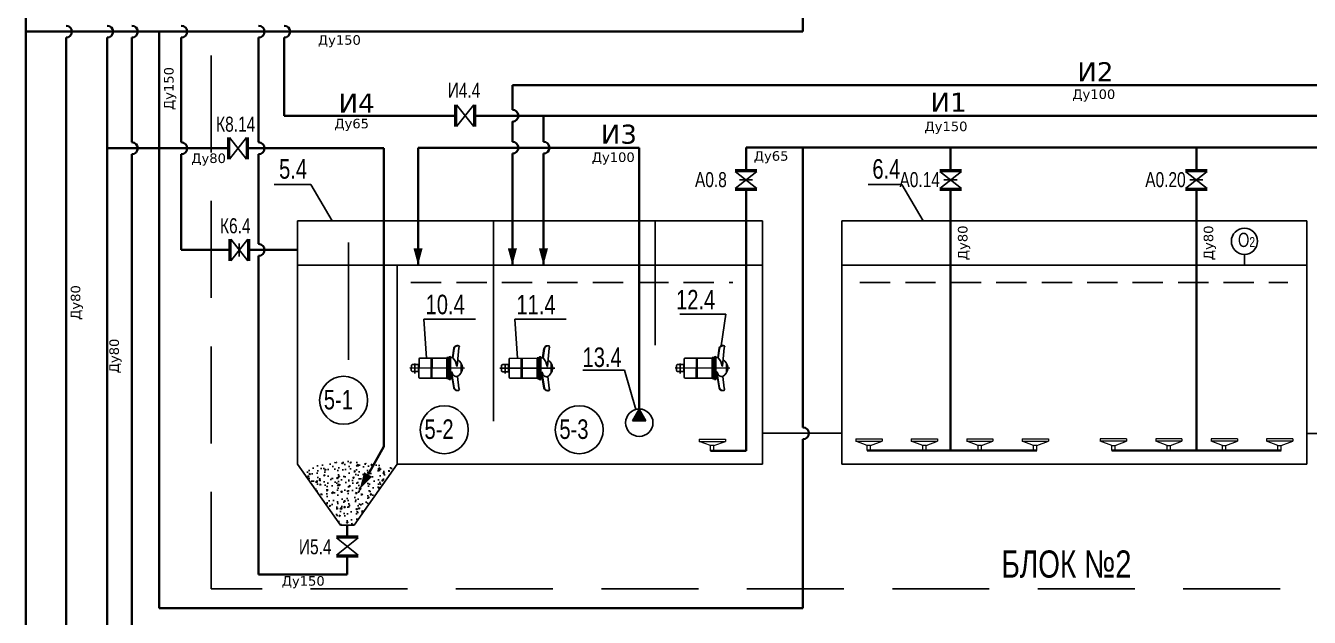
# Model space of a CAD drawing. Extents: x 151310 to 250336, y -70311 to -4848.
# Drawn here: x 232254 to 242341, y -26558 to -21911 of the extents above; entities that cross this region are included whole.
import ezdxf

# ---------------------------------------------------------------- set-up
doc = ezdxf.new("R2010")
doc.units = 0
doc.header["$LTSCALE"] = 300
doc.header["$MEASUREMENT"] = 0
doc.linetypes.add('DASHED2', pattern=[9.525, 6.35, -3.175])
doc.linetypes.add('HIDDEN2', pattern=[4.7625, 3.175, -1.5875])
doc.layers.add('1', color=7, linetype='CONTINUOUS')
doc.layers.add('Обозначение задвижек', color=7, linetype='CONTINUOUS')
for name, color, linetype, lineweight, true_color in [('А0', 7, 'CONTINUOUS', 40, 0x00befa), ('И1', 7, 'CONTINUOUS', 40, 0xfa8200), ('И2', 7, 'CONTINUOUS', 40, 0xc86400), ('И3', 7, 'CONTINUOUS', 40, 0xaa5000), ('И4', 7, 'CONTINUOUS', 40, 0x783c00), ('И5', 7, 'CONTINUOUS', 40, 0x5a3200), ('К6', 7, 'CONTINUOUS', 40, 0x501400), ('К8', 7, 'CONTINUOUS', 40, 0x008282)]:
    doc.layers.add(name, color=color, linetype=linetype, lineweight=lineweight, true_color=true_color)
doc.layers.add('воздух', color=140, linetype='CONTINUOUS', lineweight=15)
doc.layers.add('Запорная арматура', color=7, linetype='CONTINUOUS', lineweight=20)
doc.styles.add('MONARCH', font='monarch', dxfattribs={"width": 0.77})

# ---------------------------------------------------------------- blocks, each defined once
blk = doc.blocks.new('_мешалка')
at = {"layer": '1', "color": 124}
for p, q in [((10, 107), (-200, -1028)), ((101, -19), (-101, 19)), ((-336, -623), (-232, -60)), ((-214, -49), (-25, -84)), ((-92, -34), (-99, -70)), ((-28, -83), (168, -119)), ((55, -61), (48, -97)), ((76, -699), (180, -136)), ((133, -391), (-279, -315)), ((137, -371), (-276, -295)), ((-639, -804), (-637, -789)), ((-367, -735), (-569, -728)), ((-367, -745), (-568, -738)), ((-146, -736), (-382, -692)), ((-365, -674), (81, -756)), ((-351, -651), (-355, -653)), ((-351, -651), (79, -730)), ((77, -730), (-351, -651)), ((82, -700), (-345, -621)), ((-146, -736), (91, -780)), ((-142, -715), (81, -756)), ((-68, -763), (-72, -772)), ((-72, -772), (248, -889)), ((-68, -763), (252, -879)), ((76, -729), (80, -733)), ((84, -703), (79, -730)), ((84, -703), (79, -730)), ((84, -703), (82, -700)), ((-609, -835), (-620, -842)), ((-594, -832), (-210, -867)), ((-280, -938), (-94, -972)), ((-210, -867), (-209, -859)), ((-173, -986), (-210, -979)), ((238, -986), (-1, -915)), ((252, -994), (260, -1005)), ((291, -976), (294, -961))]:
    blk.add_line(p, q, dxfattribs=at)
at = {"layer": '1', "color": 124, "linetype": 'Continuous'}
for p, q in [((-99, -70), (-99, -70)), ((-353, -648), (-348, -623)), ((-353, -648), (-348, -623)), ((-351, -651), (-353, -648)), ((-351, -651), (-353, -648)), ((-345, -621), (-348, -623))]:
    blk.add_line(p, q, dxfattribs=at)
at = {"layer": '1', "color": 124}
blk.add_lwpolyline([(-74, 64), (-92, -34, 0.414214), (-72, -63), (26, -81, 0.414214), (55, -61), (73, 37, 0.414214), (53, 66), (-45, 84, 0.414214)], format="xyb", close=True, dxfattribs=at)
at = {"layer": '1', "color": 124, "linetype": 'Continuous'}
for centre, start, end in [((-218, -63), 77.1017, 167.0397), ((165, -134), 352.0399, 79.5398)]:
    blk.add_arc(centre, 15, start, end, dxfattribs=at)
at = {"layer": '1', "color": 124}
for centre, radius, start, end in [((-600, -811), 40, 169.5398, 229.2486), ((-563, -803), 75, 94.5398, 169.5398), ((-562, -813), 75, 94.5398, 194.5407), ((-347, -688), 35.7, 103.1562, 187.8291), ((43, -718), 411, 176.7694, 183.6906), ((43, -718), 411, 173.7885, 176.7694), ((-108, -554), 322, 216.374, 251.6398), ((-316, -652), 411, 337.2951, 342.3102), ((-316, -652), 411, 342.3102, 345.2911), ((60, -763), 35.5, 331.1876, 55.9107), ((-623, -838), 5, 229.2486, 300.367), ((-596, -857), 25, 83.5136, 120.367), ((-144, -774), 215, 201.9683, 252.2211), ((-166, -757), 229, 268.2939, 315.9686), ((232, -1010), 25, 38.7126, 75.566), ((216, -956), 75, 324.5389, 64.5398), ((220, -947), 75, 349.5398, 64.5398), ((264, -1002), 5, 218.7126, 289.831), ((252, -969), 40, 289.831, 349.5398)]:
    blk.add_arc(centre, radius, start, end, dxfattribs=at)
blk.add_open_spline([(-72, -772), (-61, -782), (-38, -799), (-9, -815), (5, -845), (9, -874), (6, -899), (1, -911), (-1, -916)], degree=3, knots=[0, 0, 0, 0, 18.339493, 33.175611, 44.600606, 57.620778, 67.720748, 74.27857, 74.27857, 74.27857, 74.27857], dxfattribs=at)

msp = doc.modelspace()

# ---------------------------------------------------------------- hatches: boundary and pattern name
at = {"layer": '1', "ltscale": 0.3}
h = msp.add_hatch(color=1, dxfattribs=at)
h.dxf.hatch_style = 1
h.paths.add_polyline_path([(237075.4, -24921.8), (237128.2, -25014.7), (237023.4, -25014.7)])
at = {"layer": '1', "ltscale": 0.4}
h = msp.add_hatch(dxfattribs=at)
h.set_pattern_fill('AR-CONC', color=256, scale=15.995253)
h.set_pattern_definition([(50, (49946.45, -6567.45), (114.727583, -10.037363), [11.99644, -131.96084]), (355, (49946.45, -6567.45), (-22.19363, 120.31504), [9.59715, -105.56867]), (100.451444, (49956.01, -6568.29), (92.533955, 110.27767), [10.195405, -112.14946]), (46.1842, (49946.45, -6535.46), (170.70795, -26.47523), [17.99466, -197.94126]), (96.63564, (49960.68, -6537.67), (149.50155, 155.81274), [15.29312, -168.22428]), (351.18416, (49946.45, -6535.46), (149.50155, 155.81274), [14.39573, -158.353]), (21, (49962.45, -6543.46), (95.476795, -64.39991), [11.99644, -131.96084]), (326, (49962.45, -6543.46), (38.9189, 115.98959), [9.59715, -105.56867]), (71.451445, (49970.4, -6548.83), (134.3957, 51.589675), [10.195405, -112.14946]), (37.5, (49946.454, -6567.454), (1.945, 53.247215), [0, -104.289051, 0, -107.168197, 0, -105.968553]), (7.5, (49946.454, -6567.454), (42.078639, 63.087152), [0, -61.101868, 0, -101.889763, 0, -40.388015]), (327.5, (49910.784, -6567.454), (85.386251, -3.607709), [0, -39.988133, 0, -124.762976, 0, -165.550872]), (317.5, (49894.79, -6567.45), (93.282105, 16.012045), [0, -51.984573, 0, -82.855412, 0, -117.565112])])
edge = h.paths.add_edge_path()
edge.add_spline(control_points=[(234988.9, -25356.6), (234932.4, -25346.9), (234746.2, -25322.5), (234540.1, -25345.9), (234438.8, -25424.4)], knot_values=[154.6814964, 154.6814964, 154.6814964, 154.6814964, 316.579474, 679.425503, 679.425503, 679.425503, 679.425503], degree=3, periodic=0)
edge.add_line((234438.8, -25424.4), (234726.8, -25832.9))
edge.add_line((234726.8, -25832.9), (234836, -25832.9))
edge.add_line((234836, -25832.9), (235149.2, -25388.6))
edge.add_spline(control_points=[(235149.2, -25388.6), (235096, -25377.2), (235042.9, -25365.9), (234988.9, -25356.6)], knot_values=[0, 0, 0, 0, 154.6814964, 154.6814964, 154.6814964, 154.6814964], degree=3, periodic=0)

# ---------------------------------------------------------------- linework, layer by layer
at = {"layer": '1'}
for p, q in [((235627.3, -22532.2), (235627.3, -22703.5)), ((235640.8, -22703.5), (235640.8, -22532.2)), ((235640.8, -22532.2), (235775, -22703.5)), ((235775, -22532.2), (235640.8, -22703.5)), ((235775, -22703.5), (235775, -22532.2)), ((235788.4, -22532.2), (235788.4, -22703.5)), ((233842.2, -22788), (233842.2, -22959.3)), ((233855.7, -22959.3), (233855.7, -22788)), ((233855.7, -22788), (233989.9, -22959.3)), ((233989.9, -22788), (233855.7, -22959.3)), ((233989.9, -22959.3), (233989.9, -22788)), ((234003.4, -22788), (234003.4, -22959.3)), ((238000.9, -23042.1), (237829.6, -23042.1)), ((237829.6, -23055.6), (238000.9, -23055.6)), ((238000.9, -23055.6), (237829.6, -23189.8)), ((238000.9, -23189.8), (237829.6, -23055.6)), ((239608, -23042.1), (239436.7, -23042.1)), ((239436.7, -23055.6), (239608, -23055.6)), ((239608, -23055.6), (239436.7, -23189.8)), ((239608, -23189.8), (239436.7, -23055.6)), ((241539.2, -23042.1), (241368, -23042.1)), ((241368, -23055.6), (241539.2, -23055.6)), ((241539.2, -23055.6), (241368, -23189.8)), ((241539.2, -23189.8), (241368, -23055.6)), ((237829.6, -23189.8), (238000.9, -23189.8)), ((237966.6, -23122.7), (237863.3, -23122.7)), ((237966.6, -23122.7), (237863.9, -23122.7)), ((239436.7, -23189.8), (239608, -23189.8)), ((239573.7, -23122.7), (239470.4, -23122.7)), ((239573.7, -23122.7), (239471, -23122.7)), ((241368, -23189.8), (241539.2, -23189.8)), ((241505, -23122.7), (241401.7, -23122.7)), ((241505, -23122.7), (241402.2, -23122.7)), ((238000.9, -23203.3), (237829.6, -23203.3)), ((239608, -23203.3), (239436.7, -23203.3)), ((241539.2, -23203.3), (241368, -23203.3)), ((233852.3, -23586.7), (233852.3, -23758)), ((233865.8, -23758), (233865.8, -23586.7)), ((233865.8, -23586.7), (234000, -23758)), ((234000, -23586.7), (233865.8, -23758)), ((234000, -23758), (234000, -23586.7)), ((234013.5, -23586.7), (234013.5, -23758)), ((233932.9, -23621), (233932.9, -23723.8)), ((233932.9, -23621), (233932.9, -23724.3)), ((234867, -25921.1), (234695.8, -25921.1)), ((234695.8, -25934.5), (234867, -25934.5)), ((234867, -25934.5), (234695.8, -26068.8)), ((234867, -26068.8), (234695.8, -25934.5)), ((234695.8, -26068.8), (234867, -26068.8)), ((234867, -26082.2), (234695.8, -26082.2))]:
    msp.add_line(p, q, dxfattribs=at)
at = {"layer": '1', "ltscale": 0.4}
for p, q in [((234207.8, -23157.7), (234494.3, -23157.7)), ((234494.3, -23157.7), (234661.7, -23443.7)), ((238874.6, -23157.7), (239140, -23157.7)), ((239140, -23157.7), (239307.4, -23443.7)), ((234389.3, -25354), (234389.3, -23443.7)), ((234389.3, -23443.7), (238043, -23443.7)), ((235929.4, -23443.7), (235929.4, -25016.5)), ((237201.5, -23443.7), (237201.5, -24420.4)), ((238043, -23443.7), (238043, -25354)), ((238667.6, -25354), (238667.6, -23443.7)), ((238667.6, -23443.7), (242321.4, -23443.7)), ((242321.4, -23443.7), (242321.4, -25354)), ((234791.8, -23613.1), (234791.8, -24536.1)), ((235173.5, -25354), (235173.5, -23792)), ((234389.3, -25354), (234726.8, -25832.9)), ((235173.5, -25354), (234836, -25832.9)), ((238043, -25354), (235173.5, -25354)), ((242321.4, -25354), (238667.6, -25354)), ((234726.8, -25832.9), (234836, -25832.9))]:
    msp.add_line(p, q, dxfattribs=at)
at = {"layer": '1', "color": 4, "ltscale": 0.4}
for p, q in [((234389.3, -23792), (238043, -23792)), ((238667.6, -23792), (242321.4, -23792))]:
    msp.add_line(p, q, dxfattribs=at)
at = {"layer": '1', "color": 4, "linetype": 'HIDDEN2', "ltscale": 0.25}
for p, q in [((235281.4, -23927.5), (237810.5, -23927.1)), ((238809.6, -23927.5), (242171.8, -23927.1))]:
    msp.add_line(p, q, dxfattribs=at)
at = {"layer": '1', "color": 1, "ltscale": 0.166667}
for p, q in [((237395.3, -24178), (237755.8, -24178)), ((235383.2, -24215.6), (235787.6, -24215.6)), ((236096.9, -24216.9), (236501.3, -24216.9))]:
    msp.add_line(p, q, dxfattribs=at)
at = {"layer": '1', "color": 1, "ltscale": 0.4}
for p, q in [((237755.8, -24178), (237718.2, -24426.6)), ((235383.2, -24215.6), (235402.9, -24522.2)), ((236096.9, -24216.9), (236119.1, -24523.6)), ((236633.3, -24617.2), (236959.8, -24617.2)), ((236959.8, -24617.2), (237047.6, -24925.6))]:
    msp.add_line(p, q, dxfattribs=at)
at = {"layer": '1', "color": 1}
for q in [(237023.4, -25014.7), (237128.2, -25014.7)]:
    msp.add_line((237075.4, -24921.8), q, dxfattribs=at)
at = {"layer": '1', "color": 1, "ltscale": 0.3}
msp.add_line((237128.2, -25014.7), (237023.4, -25014.7), dxfattribs=at)
at = {"layer": '1', "color": 22, "ltscale": 0.4}
for p, q in [((238043, -25112.6), (238667.6, -25112.6)), ((242321.4, -25112.9), (242946, -25112.9))]:
    msp.add_line(p, q, dxfattribs=at)
at = {"layer": '1', "linetype": 'DASHED2', "ltscale": 0.4}
msp.add_lwpolyline([(233712.7, -17575.8), (246684.5, -17575.8), (246684.5, -26335), (233712.7, -26335)], close=True, dxfattribs=at)
at = {"layer": '1', "ltscale": 0.4}
for centre in [(234752.6, -24853), (235543.7, -25084.8), (236603.8, -25084.8)]:
    msp.add_circle(centre, 188.4, dxfattribs=at)
at = {"layer": '1', "color": 1}
msp.add_circle((237075.9, -25029.4), 107.5, dxfattribs=at)
at = {"layer": 'А0', "ltscale": 0.4}
for p, q in [((238362.4, -20631.9), (238362.4, -21957.7)), ((232253.9, -20955.1), (232253.9, -21957.7)), ((238362.4, -21957.7), (232253.9, -21957.7)), ((232253.9, -21957.7), (232253.9, -26485.2)), ((233303.9, -26485.2), (233303.9, -21957.7)), ((237915.2, -23042.1), (237915.2, -22868.7)), ((237915.2, -22868.7), (246511.3, -22868.7)), ((238362.4, -22868.7), (238362.4, -25065.9)), ((239522.3, -23042.1), (239522.3, -22868.7)), ((241453.6, -23042.1), (241453.6, -22868.7)), ((237915, -23203.3), (237915, -25250)), ((239522.3, -23203.3), (239522.3, -25248.2)), ((241453.6, -23203.3), (241453.6, -25248.2)), ((238362.4, -25159.4), (238362.4, -26485.2)), ((237915, -25250), (237636, -25250)), ((240200.6, -25248.2), (238867.6, -25248.2)), ((242121.4, -25248.2), (240788.4, -25248.2)), ((232253.9, -26485.2), (232253.9, -30703)), ((238362.4, -26485.2), (233303.9, -26485.2))]:
    msp.add_line(p, q, dxfattribs=at)
msp.add_arc((238362.4, -25112.6), 46.8, 270, 90, dxfattribs=at)
at = {"layer": 'воздух', "color": 1, "ltscale": 0.4}
for p, q in [((237546, -25158.1), (237752.2, -25158.1)), ((237546, -25158.1), (237546, -25176.3)), ((237636, -25209.3), (237546, -25176.3)), ((237546, -25176.3), (237752.2, -25176.3)), ((237636, -25250), (237636, -25209.3)), ((237662.2, -25209.3), (237636, -25209.3)), ((237662.2, -25209.3), (237752.2, -25176.3)), ((237662.2, -25250), (237662.2, -25209.3)), ((237752.2, -25158.1), (237752.2, -25176.3)), ((238777.6, -25156.3), (238983.8, -25156.3)), ((238777.6, -25156.3), (238777.6, -25174.5)), ((238867.6, -25207.5), (238777.6, -25174.5)), ((238777.6, -25174.5), (238983.8, -25174.5)), ((238867.6, -25248.2), (238867.6, -25207.5)), ((238893.8, -25207.5), (238867.6, -25207.5)), ((238893.8, -25207.5), (238983.8, -25174.5)), ((238893.8, -25248.2), (238893.8, -25207.5)), ((238983.8, -25156.3), (238983.8, -25174.5)), ((239213.2, -25156.3), (239419.4, -25156.3)), ((239213.2, -25156.3), (239213.2, -25174.5)), ((239303.2, -25207.5), (239213.2, -25174.5)), ((239213.2, -25174.5), (239419.4, -25174.5)), ((239303.2, -25248.2), (239303.2, -25207.5)), ((239329.4, -25207.5), (239303.2, -25207.5)), ((239329.4, -25207.5), (239419.4, -25174.5)), ((239329.4, -25248.2), (239329.4, -25207.5)), ((239419.4, -25156.3), (239419.4, -25174.5)), ((239648.8, -25156.3), (239855, -25156.3)), ((239648.8, -25156.3), (239648.8, -25174.5)), ((239738.9, -25207.5), (239648.8, -25174.5)), ((239648.8, -25174.5), (239855, -25174.5)), ((239738.9, -25248.2), (239738.9, -25207.5)), ((239765, -25207.5), (239738.9, -25207.5)), ((239765, -25207.5), (239855, -25174.5)), ((239765, -25248.2), (239765, -25207.5)), ((239855, -25156.3), (239855, -25174.5)), ((240084.4, -25156.3), (240290.7, -25156.3)), ((240084.4, -25156.3), (240084.4, -25174.5)), ((240174.5, -25207.5), (240084.4, -25174.5)), ((240084.4, -25174.5), (240290.7, -25174.5)), ((240174.5, -25248.2), (240174.5, -25207.5)), ((240200.6, -25207.5), (240174.5, -25207.5)), ((240200.6, -25207.5), (240290.7, -25174.5)), ((240200.6, -25248.2), (240200.6, -25207.5)), ((240290.7, -25156.3), (240290.7, -25174.5)), ((240904.6, -25156.3), (240698.3, -25156.3)), ((240698.3, -25156.3), (240698.3, -25174.5)), ((240788.4, -25207.5), (240698.3, -25174.5)), ((240904.6, -25174.5), (240698.3, -25174.5)), ((240788.4, -25248.2), (240788.4, -25207.5)), ((240788.4, -25207.5), (240814.5, -25207.5)), ((240814.5, -25207.5), (240904.6, -25174.5)), ((240814.5, -25248.2), (240814.5, -25207.5)), ((240904.6, -25156.3), (240904.6, -25174.5)), ((241340.2, -25156.3), (241134, -25156.3)), ((241134, -25156.3), (241134, -25174.5)), ((241224, -25207.5), (241134, -25174.5)), ((241340.2, -25174.5), (241134, -25174.5)), ((241224, -25248.2), (241224, -25207.5)), ((241224, -25207.5), (241250.1, -25207.5)), ((241250.1, -25207.5), (241340.2, -25174.5)), ((241250.1, -25248.2), (241250.1, -25207.5)), ((241340.2, -25156.3), (241340.2, -25174.5)), ((241775.8, -25156.3), (241569.6, -25156.3)), ((241569.6, -25156.3), (241569.6, -25174.5)), ((241659.6, -25207.5), (241569.6, -25174.5)), ((241775.8, -25174.5), (241569.6, -25174.5)), ((241659.6, -25248.2), (241659.6, -25207.5)), ((241659.6, -25207.5), (241685.8, -25207.5)), ((241685.8, -25207.5), (241775.8, -25174.5)), ((241685.8, -25248.2), (241685.8, -25207.5)), ((241775.8, -25156.3), (241775.8, -25174.5)), ((242211.4, -25156.3), (242005.2, -25156.3)), ((242005.2, -25156.3), (242005.2, -25174.5)), ((242095.2, -25207.5), (242005.2, -25174.5)), ((242211.4, -25174.5), (242005.2, -25174.5)), ((242095.2, -25248.2), (242095.2, -25207.5)), ((242095.2, -25207.5), (242121.4, -25207.5)), ((242121.4, -25207.5), (242211.4, -25174.5)), ((242121.4, -25248.2), (242121.4, -25207.5)), ((242211.4, -25156.3), (242211.4, -25174.5))]:
    msp.add_line(p, q, dxfattribs=at)
at = {"layer": 'И1', "ltscale": 0.4}
for p, q in [((243444.9, -22618.1), (236322.9, -22618.1)), ((236322.9, -22618.1), (236322.9, -22822.4)), ((236322.9, -22916), (236322.9, -23792))]:
    msp.add_line(p, q, dxfattribs=at)
at = {"layer": 'И1', "ltscale": 0.3}
msp.add_lwpolyline([(236322.9, -23792, 0, 72.3, 0), (236322.9, -23659.1, 45.2, 45.2, 0)], format="xyseb", dxfattribs=at)
at = {"layer": 'И1', "ltscale": 0.4}
msp.add_arc((236322.9, -22869.2), 46.8, 270, 90, dxfattribs=at)
at = {"layer": 'И2', "ltscale": 0.4}
for p, q in [((246275.4, -22378.4), (236078.8, -22378.4)), ((236078.8, -22378.4), (236078.8, -22571.3)), ((236078.8, -22664.8), (236078.8, -22822.4)), ((236078.8, -22916), (236078.8, -23792))]:
    msp.add_line(p, q, dxfattribs=at)
at = {"layer": 'И2', "ltscale": 0.3}
msp.add_lwpolyline([(236078.8, -23792, 0, 72.3, 0), (236078.8, -23659.1, 45.2, 45.2, 0)], format="xyseb", dxfattribs=at)
at = {"layer": 'И2', "ltscale": 0.4}
for centre in [(236078.8, -22618.1), (236078.8, -22869.2)]:
    msp.add_arc(centre, 46.8, 270, 90, dxfattribs=at)
at = {"layer": 'И3', "ltscale": 0.4}
for p, q in [((237075.4, -22869.2), (235337.4, -22869.2)), ((235337.4, -22869.2), (235337.4, -23792)), ((237075.4, -24921.8), (237075.4, -22869.2))]:
    msp.add_line(p, q, dxfattribs=at)
at = {"layer": 'И3', "ltscale": 0.3}
msp.add_lwpolyline([(235337.4, -23792, 0, 72.3, 0), (235337.4, -23659.1, 45.2, 45.2, 0)], format="xyseb", dxfattribs=at)
at = {"layer": 'И4', "ltscale": 0.4}
for p, q in [((232571.1, -27145.9), (232571, -22004.4)), ((234285.1, -22618.1), (234285.1, -22004.4)), ((235627.3, -22617.8), (234285.1, -22618.1)), ((236322.9, -22618.1), (235788.4, -22617.8))]:
    msp.add_line(p, q, dxfattribs=at)
for centre in [(232571, -21957.7), (234084, -21957.7), (234285.1, -21957.7), (234084, -22873.7), (234084, -23672.4)]:
    msp.add_arc(centre, 46.8, 270, 90, dxfattribs=at)
at = {"layer": 'И5', "ltscale": 0.4}
for p, q in [((234084, -22004.4), (234084, -22826.9)), ((234084, -22920.4), (234084, -23625.6)), ((234084, -23719.1), (234084, -26222.3)), ((234781.4, -25832.9), (234781.4, -25921.1)), ((234781.4, -26082.2), (234781.4, -26222.3)), ((234781.4, -26222.3), (234084, -26222.3))]:
    msp.add_line(p, q, dxfattribs=at)
at = {"layer": 'К6', "ltscale": 0.4}
for p, q in [((233087.9, -22004.4), (233087.9, -22826.9)), ((233476.5, -22826.9), (233476.5, -22004.4)), ((233087.9, -22920.4), (233087.9, -27099)), ((233476.5, -23672.4), (233476.5, -22920.4)), ((233476.5, -23672.4), (233852.3, -23672.4)), ((234013.5, -23672.4), (234389.3, -23672.4))]:
    msp.add_line(p, q, dxfattribs=at)
for centre in [(233087.9, -21957.7), (233476.5, -21957.7), (233087.9, -22873.7), (233476.5, -22873.7)]:
    msp.add_arc(centre, 46.8, 270, 90, dxfattribs=at)
at = {"layer": 'К8', "ltscale": 0.4}
for p, q in [((232894.2, -27099.1), (232894.2, -22004.4)), ((233842.2, -22873.7), (232894.2, -22873.7)), ((234003.4, -22873.7), (235067.4, -22873.7)), ((235067.4, -25217.5), (235067.4, -22873.7)), ((235067.4, -25217.5), (234944.3, -25435.7))]:
    msp.add_line(p, q, dxfattribs=at)
at = {"layer": 'К8', "ltscale": 0.3}
msp.add_lwpolyline([(234879, -25551.5, 0, 72.3, 0), (234944.3, -25435.7, 45.2, 45.2, 0)], format="xyseb", dxfattribs=at)
at = {"layer": 'К8', "ltscale": 0.4}
msp.add_arc((232894.2, -21957.7), 46.8, 270, 90, dxfattribs=at)
at = {"layer": 'Обозначение задвижек', "color": 120, "ltscale": 0.4}
msp.add_line((241831.8, -23792), (241831.8, -23707.1), dxfattribs=at)
msp.add_circle((241831.8, -23604.3), 102.8, dxfattribs=at)

# ---------------------------------------------------------------- block references
at = {"layer": '1', "color": 1, "linetype": 'Continuous', "xscale": -0.3732225768667113, "yscale": 0.3732225768667112, "zscale": 0.3732225768667112, "rotation": 79.45149475423656}
for p in [(235312.4, -24603.3), (236021.1, -24604.6), (237397.2, -24603.3)]:
    msp.add_blockref('_мешалка', p, dxfattribs=at)

# ---------------------------------------------------------------- texts
at = {"layer": '1', "ltscale": 0.4, "attachment_point": 1, "style": 'MONARCH'}
for s, width, insert, char_height in [('5.4', 372.584, (234245.4, -22959), 153.55), ('6.4', 372.584, (238907.8, -22959), 153.55), ('5-1', 372.584, (234596.9, -24771.5), 153.55), ('5-2', 372.584, (235388.1, -25003.3), 153.55), ('5-3', 372.584, (236448.1, -25003.3), 153.55), ('БЛОК {\\fArial|b0|i0|c204|p34;№2}', 1711.232, (239922.5, -26032.8), 213.27)]:
    msp.add_mtext_dynamic_manual_height_columns(s, width=width, gutter_width=799.8, heights=[0], dxfattribs=dict(at, insert=insert, char_height=char_height))
at = {"layer": '1', "color": 1, "ltscale": 0.4, "char_height": 153.55, "attachment_point": 1, "style": 'MONARCH'}
for s, heights, insert in [('12.4', [0], (237364.9, -23986.5)), ('10.4', [0], (235396.8, -24024)), ('11.4', [0], (236110.5, -24025.4)), ('13.4', [153.6], (236630, -24438.3))]:
    msp.add_mtext_dynamic_manual_height_columns(s, width=372.584, gutter_width=799.8, heights=heights, dxfattribs=dict(at, insert=insert))
at = {"layer": 'А0', "ltscale": 0.4, "char_height": 75, "width": 243.502, "attachment_point": 3}
for s, insert in [('{\\fVerdana|b0|i0|c204|p34;Ду\\fVerdana|b0|i0|c0|p34;150}', (234887.9, -21985.5)), ('{\\fVerdana|b0|i0|c204|p34;Ду65}', (238248.2, -22896.6))]:
    msp.add_mtext(s, dxfattribs=dict(at, insert=insert))
at = {"layer": 'А0', "ltscale": 0.4, "char_height": 75, "width": 243.502, "attachment_point": 3, "rotation": 90}
for s, insert in [('{\\fVerdana|b0|i0|c204|p34;Ду\\fVerdana|b0|i0|c0|p34;150}', (233341.1, -22235.7)), ('{\\fVerdana|b0|i0|c204|p34;Ду8\\fVerdana|b0|i0|c0|p34;0}', (239579.9, -23480.5)), ('{\\fVerdana|b0|i0|c204|p34;Ду8\\fVerdana|b0|i0|c0|p34;0}', (241511.1, -23480.5))]:
    msp.add_mtext(s, dxfattribs=dict(at, insert=insert))
at = {"layer": 'Запорная арматура', "ltscale": 0.4, "char_height": 118.04, "attachment_point": 1, "style": 'MONARCH'}
for s, insert in [('И4.4', (235570.2, -22359.3)), ('К8.14', (233750.5, -22625.4)), ('А0.8', (237513.6, -23061.2)), ('А0.14', (239120.7, -23061.2)), ('А0.20', (241052, -23061.2)), ('К6.4', (233781.3, -23423.4)), ('И5.4', (234401.2, -25944.7))]:
    msp.add_mtext_dynamic_manual_height_columns(s, width=286.336, gutter_width=44263.9, heights=[0], dxfattribs=dict(at, insert=insert))
at = {"layer": 'И1', "ltscale": 15, "width": 304.377, "attachment_point": 1}
for s, insert, char_height in [('{\\fVerdana|b0|i0|c204|p34;И1}', (239364.8, -22437.4), 149.289), ('{\\fVerdana|b0|i0|c204|p34;Ду150}', (239317.2, -22664.3), 75)]:
    msp.add_mtext(s, dxfattribs=dict(at, insert=insert, char_height=char_height))
at = {"layer": 'И2', "ltscale": 15, "width": 304.377, "attachment_point": 1}
for s, insert, char_height in [('{\\fVerdana|b0|i0|c204|p34;И2}', (240518.3, -22197.8), 149.289), ('{\\fVerdana|b0|i0|c204|p34;Ду100}', (240478.8, -22411.5), 75)]:
    msp.add_mtext(s, dxfattribs=dict(at, insert=insert, char_height=char_height))
at = {"layer": 'И3', "ltscale": 15, "width": 304.377, "attachment_point": 1}
for s, insert, char_height in [('{\\fVerdana|b0|i0|c204|p34;И3}', (236774, -22688.5), 149.289), ('{\\fVerdana|b0|i0|c204|p34;Ду100}', (236702.6, -22906.4), 75)]:
    msp.add_mtext(s, dxfattribs=dict(at, insert=insert, char_height=char_height))
at = {"layer": 'И4', "ltscale": 15}
for s, insert, char_height, width, attachment_point in [('{\\fVerdana|b0|i0|c204|p34;И4}', (234712.8, -22443.7), 149.289, 304.377, 1), ('{\\fVerdana|b0|i0|c204|p34;Ду65}', (234952, -22642), 75, 243.502, 3)]:
    msp.add_mtext(s, dxfattribs=dict(at, insert=insert, char_height=char_height, width=width, attachment_point=attachment_point))
at = {"layer": 'И4', "ltscale": 15, "insert": (232608.1, -23949.2), "char_height": 75, "width": 243.502, "attachment_point": 3, "rotation": 90}
msp.add_mtext('{\\fVerdana|b0|i0|c204|p34;Ду80}', dxfattribs=at)
at = {"layer": 'И5', "ltscale": 15, "insert": (234603.9, -26234.4), "char_height": 75, "width": 304.377, "attachment_point": 3}
msp.add_mtext('{\\fVerdana|b0|i0|c204|p34;Ду150}', dxfattribs=at)
at = {"layer": 'К8', "ltscale": 15, "insert": (233827.6, -22914.6), "char_height": 75, "width": 243.502, "attachment_point": 3}
msp.add_mtext('{\\fVerdana|b0|i0|c204|p34;Ду80}', dxfattribs=at)
at = {"layer": 'К8', "ltscale": 15, "insert": (232911.4, -24369.2), "char_height": 75, "width": 243.502, "attachment_point": 3, "rotation": 90}
msp.add_mtext('{\\fVerdana|b0|i0|c204|p34;Ду80}', dxfattribs=at)
at = {"layer": 'Обозначение задвижек', "color": 120, "ltscale": 0.4, "insert": (241780.5, -23537.4), "char_height": 111.967, "attachment_point": 1, "style": 'MONARCH'}
msp.add_mtext_dynamic_manual_height_columns('О{\\H0.7x;2}', width=293.268, gutter_width=799.8, heights=[0], dxfattribs=at)

doc.saveas('drawing.dxf')
